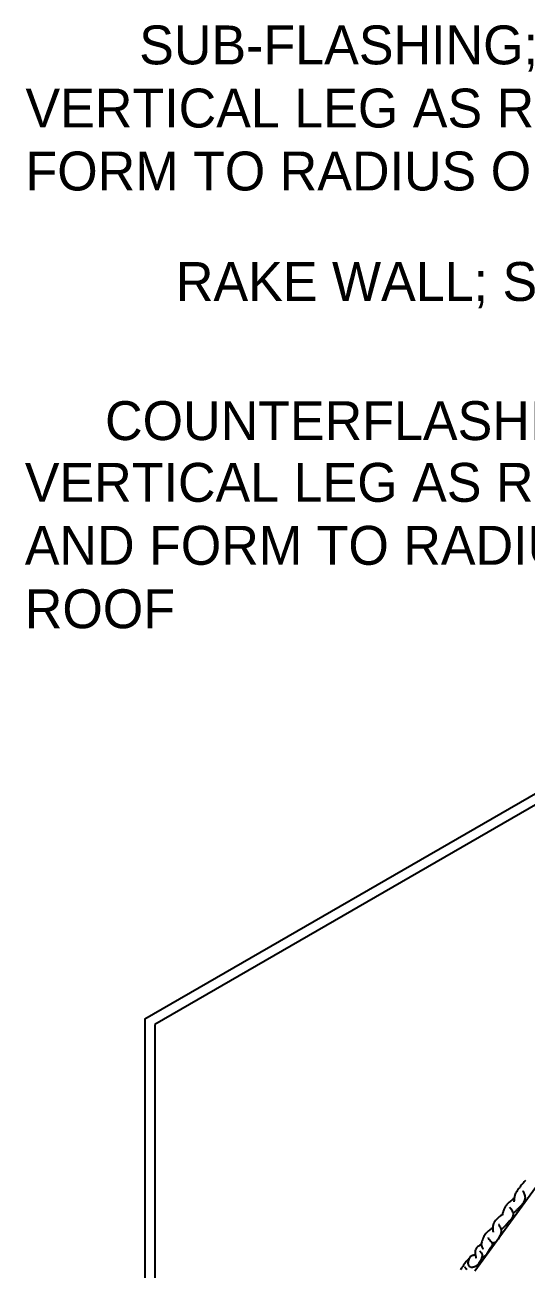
# Model space of a CAD drawing. Extents: x 2 to 99, y 3 to 136.
# Drawn here: x 2.06 to 19.45, y 91.81 to 135.01 of the extents above; entities that cross this region are included whole.
import ezdxf
from ezdxf.enums import TextEntityAlignment as Align

# ---------------------------------------------------------------- set-up
doc = ezdxf.new("R2010")
doc.units = 0
doc.header["$LTSCALE"] = 1.7995
for name, color, linetype in [('CMP-FLSH', 7, 'CONTINUOUS'), ('DIM-TXT', 7, 'CONTINUOUS'), ('STRCTR', 7, 'CONTINUOUS')]:
    doc.layers.add(name, color=color, linetype=linetype)

msp = doc.modelspace()

# ---------------------------------------------------------------- linework, layer by layer
at = {"layer": 'CMP-FLSH', "color": 0, "linetype": 'CONTINUOUS'}
msp.add_line((26.621, 104.058), (17.673, 91.742), dxfattribs=at)
for points in [[(19.43, 94.886, 0), (19.409, 94.865, 0), (19.386, 94.841, 0), (19.361, 94.813, 0), (19.335, 94.784, 0), (19.309, 94.754, 0), (19.284, 94.724, 0), (19.261, 94.696, 0), (19.24, 94.669, 0), (19.222, 94.646, 0), (19.206, 94.624, 0), (19.187, 94.598, 0), (19.167, 94.57, 0), (19.146, 94.539, 0), (19.126, 94.508, 0), (19.107, 94.477, 0), (19.089, 94.447, 0), (19.075, 94.419, 0), (19.064, 94.394, 0), (19.057, 94.37, 0), (19.051, 94.34, 0), (19.046, 94.305, 0), (19.041, 94.269, 0), (19.037, 94.234, 0), (19.033, 94.202, 0), (19.031, 94.176, 0), (19.029, 94.158, 0), (19.029, 94.152, 0)], [(19.031, 94.263, 0), (19.007, 94.248, 0), (18.98, 94.23, 0), (18.952, 94.209, 0), (18.922, 94.186, 0), (18.893, 94.163, 0), (18.864, 94.138, 0), (18.838, 94.115, 0), (18.815, 94.092, 0), (18.796, 94.072, 0), (18.783, 94.057, 0), (18.77, 94.039, 0), (18.755, 94.018, 0), (18.741, 93.996, 0), (18.727, 93.974, 0), (18.714, 93.951, 0), (18.702, 93.929, 0), (18.691, 93.909, 0), (18.683, 93.892, 0), (18.675, 93.873, 0), (18.667, 93.851, 0), (18.659, 93.827, 0), (18.651, 93.802, 0), (18.643, 93.775, 0), (18.637, 93.749, 0), (18.632, 93.725, 0), (18.63, 93.702, 0), (18.629, 93.682, 0)], [(19.022, 93.763, 0), (19.037, 93.776, 0), (19.054, 93.793, 0), (19.073, 93.81, 0), (19.093, 93.829, 0), (19.113, 93.848, 0), (19.132, 93.868, 0), (19.15, 93.886, 0), (19.167, 93.903, 0), (19.181, 93.917, 0), (19.201, 93.938, 0), (19.225, 93.963, 0), (19.251, 93.989, 0), (19.278, 94.018, 0), (19.305, 94.047, 0), (19.331, 94.076, 0), (19.354, 94.105, 0), (19.374, 94.132, 0), (19.389, 94.157, 0), (19.395, 94.169, 0), (19.4, 94.184, 0), (19.406, 94.201, 0), (19.412, 94.218, 0), (19.416, 94.236, 0), (19.42, 94.254, 0), (19.423, 94.272, 0), (19.425, 94.287, 0), (19.426, 94.301, 0), (19.423, 94.325, 0), (19.416, 94.354, 0), (19.406, 94.387, 0), (19.394, 94.421, 0), (19.382, 94.454, 0), (19.37, 94.483, 0), (19.361, 94.507, 0), (19.354, 94.523, 0), (19.351, 94.529, 0)], [(18.596, 93.189, 0), (18.616, 93.209, 0), (18.639, 93.232, 0), (18.665, 93.258, 0), (18.692, 93.285, 0), (18.719, 93.313, 0), (18.745, 93.341, 0), (18.77, 93.367, 0), (18.793, 93.391, 0), (18.812, 93.412, 0), (18.829, 93.429, 0), (18.848, 93.449, 0), (18.869, 93.471, 0), (18.891, 93.494, 0), (18.913, 93.517, 0), (18.934, 93.541, 0), (18.953, 93.564, 0), (18.969, 93.586, 0), (18.982, 93.606, 0), (18.987, 93.617, 0), (18.993, 93.63, 0), (18.998, 93.646, 0), (19.004, 93.662, 0), (19.008, 93.678, 0), (19.012, 93.694, 0), (19.015, 93.71, 0), (19.016, 93.724, 0), (19.015, 93.737, 0), (19.009, 93.762, 0), (18.996, 93.792, 0), (18.978, 93.825, 0), (18.959, 93.858, 0), (18.938, 93.891, 0), (18.919, 93.92, 0), (18.903, 93.943, 0), (18.892, 93.959, 0), (18.888, 93.965, 0)], [(18.265, 92.729, 0), (18.277, 92.728, 0), (18.291, 92.728, 0), (18.306, 92.729, 0), (18.322, 92.731, 0), (18.338, 92.734, 0), (18.353, 92.738, 0), (18.368, 92.742, 0), (18.38, 92.747, 0), (18.391, 92.753, 0), (18.411, 92.768, 0), (18.432, 92.789, 0), (18.453, 92.813, 0), (18.473, 92.84, 0), (18.493, 92.869, 0), (18.512, 92.898, 0), (18.529, 92.927, 0), (18.543, 92.953, 0), (18.554, 92.976, 0), (18.561, 92.992, 0), (18.569, 93.011, 0), (18.576, 93.032, 0), (18.584, 93.054, 0), (18.59, 93.077, 0), (18.596, 93.1, 0), (18.599, 93.122, 0), (18.602, 93.142, 0), (18.601, 93.159, 0), (18.597, 93.181, 0), (18.588, 93.208, 0), (18.575, 93.237, 0), (18.56, 93.268, 0), (18.545, 93.297, 0), (18.531, 93.324, 0), (18.519, 93.345, 0), (18.511, 93.359, 0), (18.508, 93.365, 0)], [(18.636, 93.708, 0), (18.604, 93.69, 0), (18.568, 93.666, 0), (18.531, 93.637, 0), (18.492, 93.605, 0), (18.455, 93.57, 0), (18.42, 93.535, 0), (18.388, 93.5, 0), (18.361, 93.466, 0), (18.34, 93.435, 0), (18.332, 93.42, 0), (18.325, 93.401, 0), (18.318, 93.38, 0), (18.312, 93.358, 0), (18.306, 93.335, 0), (18.302, 93.312, 0), (18.298, 93.29, 0), (18.295, 93.27, 0), (18.293, 93.252, 0), (18.293, 93.236, 0), (18.293, 93.217, 0), (18.295, 93.194, 0), (18.297, 93.171, 0), (18.3, 93.148, 0), (18.302, 93.127, 0), (18.304, 93.111, 0), (18.305, 93.099, 0), (18.306, 93.095, 0)], [(18.29, 93.239, 0), (18.265, 93.226, 0), (18.238, 93.209, 0), (18.209, 93.189, 0), (18.179, 93.166, 0), (18.149, 93.142, 0), (18.121, 93.117, 0), (18.095, 93.093, 0), (18.073, 93.07, 0), (18.055, 93.048, 0), (18.034, 93.018, 0), (18.011, 92.982, 0), (17.988, 92.941, 0), (17.965, 92.897, 0), (17.944, 92.851, 0), (17.925, 92.805, 0), (17.91, 92.761, 0), (17.9, 92.721, 0), (17.895, 92.685, 0), (17.897, 92.666, 0), (17.902, 92.642, 0), (17.909, 92.616, 0), (17.919, 92.589, 0), (17.929, 92.562, 0), (17.939, 92.539, 0), (17.947, 92.519, 0), (17.952, 92.507, 0), (17.955, 92.502, 0)], [(17.925, 92.231, 0), (17.937, 92.233, 0), (17.95, 92.237, 0), (17.965, 92.242, 0), (17.98, 92.248, 0), (17.995, 92.254, 0), (18.01, 92.261, 0), (18.023, 92.269, 0), (18.035, 92.276, 0), (18.045, 92.284, 0), (18.062, 92.301, 0), (18.081, 92.323, 0), (18.099, 92.349, 0), (18.117, 92.377, 0), (18.135, 92.406, 0), (18.152, 92.435, 0), (18.168, 92.463, 0), (18.183, 92.488, 0), (18.196, 92.51, 0), (18.206, 92.525, 0), (18.218, 92.543, 0), (18.232, 92.562, 0), (18.247, 92.582, 0), (18.261, 92.603, 0), (18.273, 92.624, 0), (18.284, 92.644, 0), (18.29, 92.663, 0), (18.293, 92.68, 0), (18.286, 92.704, 0), (18.27, 92.731, 0), (18.247, 92.758, 0), (18.221, 92.787, 0), (18.194, 92.815, 0), (18.171, 92.843, 0), (18.154, 92.868, 0), (18.147, 92.892, 0), (18.153, 92.912, 0)], [(17.904, 92.668, 0), (17.882, 92.66, 0), (17.858, 92.648, 0), (17.832, 92.632, 0), (17.806, 92.614, 0), (17.78, 92.594, 0), (17.756, 92.572, 0), (17.735, 92.551, 0), (17.717, 92.53, 0), (17.704, 92.51, 0), (17.698, 92.496, 0), (17.693, 92.478, 0), (17.689, 92.457, 0), (17.687, 92.435, 0), (17.685, 92.413, 0), (17.685, 92.391, 0), (17.685, 92.369, 0), (17.685, 92.35, 0), (17.686, 92.334, 0), (17.687, 92.319, 0), (17.69, 92.3, 0), (17.694, 92.279, 0), (17.698, 92.257, 0), (17.703, 92.236, 0), (17.707, 92.217, 0), (17.711, 92.201, 0), (17.713, 92.191, 0), (17.714, 92.187, 0)], [(17.466, 92.175, 0), (17.447, 92.154, 0), (17.424, 92.129, 0), (17.4, 92.1, 0), (17.375, 92.071, 0), (17.35, 92.04, 0), (17.326, 92.009, 0), (17.303, 91.98, 0), (17.283, 91.953, 0), (17.266, 91.929, 0), (17.251, 91.907, 0), (17.233, 91.88, 0), (17.214, 91.851, 0), (17.194, 91.82, 0), (17.175, 91.788, 0)], [(17.675, 92.295, 0), (17.658, 92.295, 0), (17.638, 92.292, 0), (17.616, 92.288, 0), (17.593, 92.281, 0), (17.57, 92.272, 0), (17.548, 92.262, 0), (17.529, 92.251, 0), (17.512, 92.24, 0), (17.499, 92.228, 0), (17.485, 92.209, 0), (17.472, 92.185, 0), (17.46, 92.156, 0), (17.449, 92.125, 0), (17.441, 92.093, 0), (17.435, 92.061, 0), (17.431, 92.03, 0), (17.432, 92.003, 0), (17.435, 91.979, 0), (17.44, 91.968, 0), (17.447, 91.956, 0), (17.457, 91.943, 0), (17.468, 91.93, 0), (17.481, 91.918, 0), (17.494, 91.907, 0), (17.507, 91.897, 0), (17.519, 91.89, 0), (17.531, 91.885, 0), (17.547, 91.882, 0), (17.567, 91.882, 0), (17.589, 91.884, 0), (17.612, 91.888, 0), (17.635, 91.893, 0), (17.658, 91.899, 0), (17.679, 91.907, 0), (17.697, 91.914, 0), (17.713, 91.922, 0), (17.732, 91.936, 0), (17.753, 91.953, 0), (17.775, 91.974, 0), (17.796, 91.998, 0), (17.818, 92.022, 0), (17.837, 92.048, 0), (17.855, 92.072, 0), (17.87, 92.095, 0), (17.882, 92.116, 0), (17.891, 92.134, 0), (17.9, 92.156, 0), (17.91, 92.18, 0), (17.919, 92.206, 0), (17.927, 92.232, 0), (17.933, 92.258, 0), (17.937, 92.283, 0), (17.938, 92.306, 0), (17.936, 92.325, 0), (17.931, 92.338, 0), (17.921, 92.353, 0), (17.908, 92.369, 0), (17.894, 92.384, 0), (17.88, 92.399, 0), (17.866, 92.413, 0), (17.854, 92.423, 0), (17.847, 92.43, 0), (17.844, 92.433, 0)], [(17.396, 91.788, 0), (17.376, 91.817, 0), (17.357, 91.843, 0), (17.342, 91.864, 0), (17.331, 91.878, 0), (17.328, 91.883, 0)]]:
    msp.add_polyline3d(points, dxfattribs=at)
msp.add_arc((68.093, 64.521), 51.145, 115.4519, 187.5587, dxfattribs=at)
at = {"layer": 'STRCTR', "color": 0, "linetype": 'CONTINUOUS'}
for p, q in [((6.218, 100.5), (48.913, 125.15)), ((48.913, 124.75), (6.564, 100.3)), ((6.218, 100.5), (6.218, 43.063)), ((6.564, 100.3), (6.564, 42.863))]:
    msp.add_line(p, q, dxfattribs=at)

# ---------------------------------------------------------------- texts
at = {"layer": 'DIM-TXT', "color": 0, "linetype": 'CONTINUOUS'}
for s, p in [('VERTICAL LEG AS REQUIRED AND', (2.075, 131.449)), ('FORM TO RADIUS OF ROOF', (2.075, 129.263)), ('VERTICAL LEG AS REQUIRED', (2.052, 118.453)), ('AND FORM TO RADIUS OF', (2.052, 116.267)), ('ROOF', (2.052, 114.064))]:
    msp.add_text(s, height=1.35, dxfattribs=at).set_placement(p)
for s, p in [('RAKE WALL; SEE DETAIL CT-53', (34.584, 126.102)), ('COUNTERFLASHING; BACK CUT', (32.922, 121.271))]:
    msp.add_text(s, height=1.35, dxfattribs=at).set_placement(p, align=Align.MIDDLE_RIGHT)
at = {"layer": 'STRCTR', "color": 0, "linetype": 'CONTINUOUS'}
msp.add_text('SUB-FLASHING; BACK CUT', height=1.35, dxfattribs=at).set_placement((29.494, 134.316), align=Align.MIDDLE_RIGHT)

doc.saveas('drawing.dxf')
